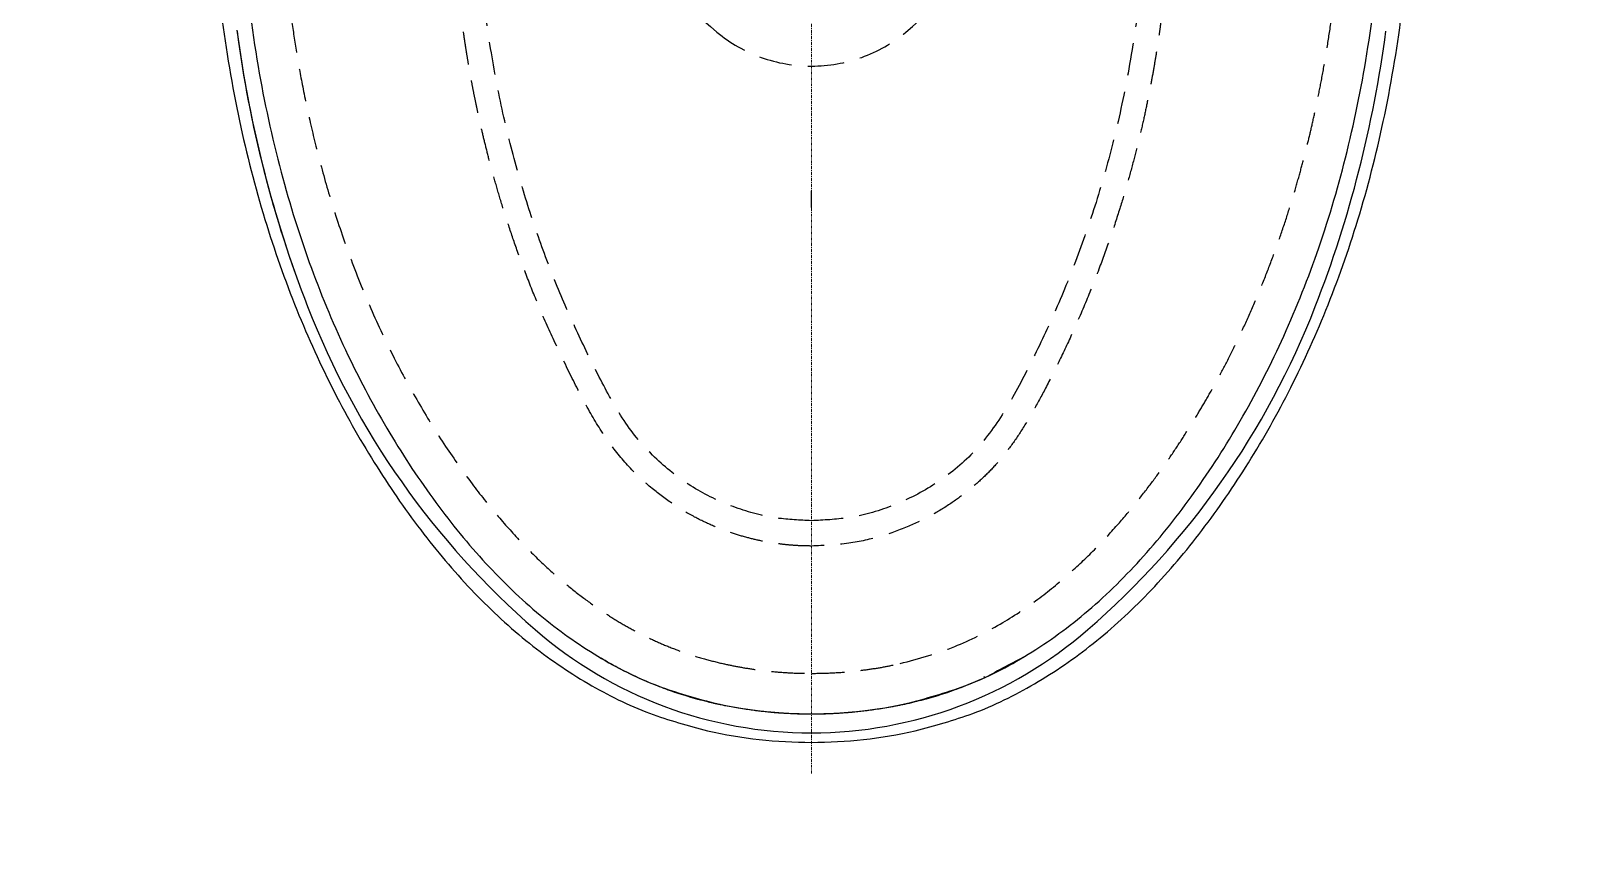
# Model space of a CAD drawing. Header units: inches. Extents: x 1721084 to 1854744, y 225101 to 488646.
# Drawn here: x 1743113.4 to 1743584.7, y 365756.4 to 366008.8 of the extents above; entities that cross this region are included whole.
import ezdxf
from ezdxf.xclip import XClip

# ---------------------------------------------------------------- set-up
doc = ezdxf.new("R2010")
doc.units = ezdxf.units.IN
doc.header["$MEASUREMENT"] = 0
doc.header["$XCLIPFRAME"] = 0
doc.set_wipeout_variables(frame=1)
doc.linetypes.add('X-PL-GF$0$X-WC-GF$0$CENTER', pattern=[6, 3, -1, 1, -1])
doc.linetypes.add('X-PL-GF$0$X-WC-GF$0$HIDDEN', pattern=[0.375, 0.25, -0.125])
for name, color, linetype in [('X-PL-GF$0$X-PL-GF$0$A-XREF', 250, 'Continuous'), ('X-PL-GF$0$X-WC-GF$0$A-FLOR-PATT', 250, 'Continuous'), ('X-PL-GF$0$X-WC-GF$0$A-FURN-EQPM', 49, 'Continuous')]:
    doc.layers.add(name, color=color, linetype=linetype)

# ---------------------------------------------------------------- blocks, each defined once
blk = doc.blocks.new('X-PL-GF$0$X-WC-GF$0$ban cau 2 khoi')
at = {"linetype": 'Continuous', "ltscale": 5}
blk.add_wipeout([(2.9992518380894353, 208.4999999999999), (3.14203960990244, 210.76273538830355), (3.497389817418366, 212.70533302003412), (4.434185707644588, 215.54262622137503), (5.813527666809364, 218.16404580876042), (7.553214844034699, 220.4667910968019), (9.79116355953829, 222.58469939829047), (13.84187818115089, 225.01581067749783), (13.84187818115089, 225.01581067749783), (16.53781756181337, 225.93833719706345), (20.99925183808773, 226.5), (33.88206211157683, 226.5), (114.38835440015646, 226.5), (119.96380086712946, 225.81399553405743), (123.9255088409368, 224.42946929983555), (128.75635912174414, 221.4599677149066), (131.38213410218307, 218.9987564481488), (134.71147196984117, 214.26897823606487), (137.46315727315863, 205.7026819417224), (147.81966964504815, 151.63912897354157), (177.63714855901256, 156.7496995201327), (200.48050710482724, 160.48578986918062), (239.9658272055085, 166.57878884024285), (273.1006283108882, 171.33654543676096), (279.94838644854536, 174.3127323501932), (287.4455098124781, 176.58547426072073), (305.74945215713564, 179.8530783728604), (321.6702323127626, 182.03991503728378), (339.97072670337684, 183.38269957479451), (353.3049951132126, 183.80273514101123), (395.99731774516783, 183.98042503743056), (424.20015872287263, 183.16079354550584), (441.1118861015808, 182.23280655343058), (457.33928365716, 180.86313992015073), (485.82073380961276, 177.1252866453293), (503.0789399396938, 173.9022372182401), (519.2303902610408, 170.1258938111115), (538.6181499782582, 164.53001044973803), (556.756405975553, 158.13987717229872), (569.5631995186938, 152.87974372106157), (583.7313274624967, 146.2576605987423), (602.9066692817323, 135.78065741980913), (618.5053303142527, 125.79153427551842), (627.455135086702, 119.34576068771742), (641.3809739059618, 107.98190645717648), (654.2998966047535, 95.43566221559342), (667.4299007085442, 79.50234578025197), (673.488590197984, 70.39965574182918), (677.3280689089107, 63.76068974071825), (682.3072834291107, 53.48190000787872), (685.9370482555094, 43.60565437707612), (689.3865653213318, 31.529248132923158), (691.5959758826853, 19.206542249545237), (692.575654330145, 9.41048556625708), (692.8838093054633, 0), (692.852027838991, -3.0254555208357488), (692.7299353802496, -6.654013212206337), (692.3725145725816, -12.12063147241497), (691.7401626079627, -18.10674052451941), (690.8968851560116, -23.830714010608062), (688.9778433309464, -33.04130284269161), (686.7162891399587, -41.067235153985166), (684.2573439176169, -48.54649954174067), (678.7972732089622, -60.9767560048532), (671.7923533639422, -73.0999037722953), (662.2076330474631, -86.35458591321418), (649.6651178397333, -100.21725160248468), (639.7952279004571, -109.3762330214401), (627.7912671638496, -119.09451095878808), (619.1708423569572, -125.33556364040214), (605.4520241295763, -134.25077377341898), (585.7970214512674, -145.21826327862897), (566.4185161209957, -154.23457161431133), (553.1550268748792, -159.50733374277445), (538.1091616180362, -164.69741231816568), (520.2630138352237, -169.86111200017547), (503.8759539053668, -173.73477170761163), (489.72623045454134, -176.46509871557953), (469.944158990411, -179.4335907535816), (456.2568649938182, -180.97264352467056), (438.282746423874, -182.42392276690822), (424.94184129366477, -183.13254668870331), (400.3766738578779, -183.96416660818073), (371.9262443090676, -184.01562930323882), (322.96729614880434, -182.17148598855255), (300.8195378530429, -179.0235577380974), (290.5341236659212, -177.16415022663318), (287.4241818235787, -176.58636192917947), (282.57146426653344, -175.182014516425), (279.51016070959736, -174.1589377188331), (277.1894923611188, -173.25247123883975), (273.0829107278475, -171.3340877764905), (147.81966964504886, -151.63912897353975), (145.16179644076462, -167.25106101342516), (136.82738926339334, -208.54873394089168), (135.78782040586205, -211.9298786865911), (134.41915961356972, -214.8033995993374), (132.41303972490772, -217.78673226961666), (129.91402971038093, -220.4691899088175), (126.1052297762053, -223.29178696889545), (121.46984769530394, -225.38269756476075), (118.70020566274022, -226.09220969027416), (114.38835440015646, -226.5), (20.99925183808773, -226.5), (15.182938247727577, -225.5343915717167), (9.81882513963592, -222.60666717692584), (6.809480115585302, -219.57476313350531), (4.9122845133274495, -216.57523883808432), (3.4375161573292985, -212.44783990039844), (2.9992518380876163, -208.50000000000006), (2.999251838091027, -69.78602281519221), (1.5803449306072253, -66.00868231592727), (0.7580215656760174, -62.855087329342894), (0.2177835924985061, -59.50870622246657), (0.018929557576882416, -56.76129369568116), (0, 55.610338669182966), (0.2597795748670251, 59.8667342408462), (0.7580215656761311, 62.85508732934818), (1.3586609353596373, 65.26742707190897), (2.2399688920436347, 67.93019241714137), (2.999251838091027, 69.78602281519761)], dxfattribs=at)
at = {"linetype": 'X-PL-GF$0$X-WC-GF$0$CENTER', "lineweight": 13, "ltscale": 0.3}
blk.add_line((-14.93260693007141, 0), (702.4366142775998, 0), dxfattribs=at)
at = {"linetype": 'X-PL-GF$0$X-WC-GF$0$CENTER', "ltscale": 5}
blk.add_line((530.3571993511797, -0.0014107346778474), (525.3571993511797, -0.0014107346778474), dxfattribs=at)
at = {"linetype": 'Continuous'}
for centre, radius, start, end in [((429.9958010048012, -182.4981779605241), 359.9964058399299, 68.74572558000918, 82.53544694171613), ((469.8712353273458, -79.98131041487795), 249.997504055499, 40.96448222298612, 68.74572558000918), ((561.9944831461089, 0), 127.9987220764151, 0, 40.96448222298612), ((548.9971993511788, -0.0014107346778474), 135.2048716614, 347.341740342757, 12.65825965456375), ((548.9971993511788, -0.0014107346778474), 143.8866099612, 347.3417403457414, 12.65825965221244), ((561.9944831461089, 0), 127.9987220764151, 319.0355177770139, 0), ((561.9944831461089, 0), 127.9987220764151, 319.0355177770139, 0), ((469.8712353273458, 79.98131041488341), 249.997504055499, 291.2542744199907, 319.0355177770139), ((469.8712353273458, 79.98131041488341), 249.997504055499, 291.2542744199907, 319.0355177770139), ((429.9958010048012, 182.4981779605259), 359.9964058399305, 277.4241501608592, 291.2542744199907), ((429.9958010048012, 182.4981779605259), 359.9964058399299, 277.4645530582839, 291.2542744199907)]:
    blk.add_arc(centre, radius, start, end, dxfattribs=at)
at = {"linetype": 'X-PL-GF$0$X-WC-GF$0$HIDDEN', "ltscale": 40}
for centre, radius, start, end in [((400.0666093229481, -35.07202573054383), 99.99900162220007, 39.61900706535971, 87.18549116946245), ((442.4327822631677, 0), 44.99955072998996, 0, 39.61900706535971), ((442.4327822631677, 0), 44.99955072998996, 320.3809929346403, 0), ((400.0666093229481, 35.07202573054565), 99.99900162220007, 272.8145088305376, 320.3809929346403)]:
    blk.add_arc(centre, radius, start, end, dxfattribs=at)
at = {"linetype": 'Continuous'}
for points in [[(689.3864905032788, 31.52923132172146), (684.0916107553785, 48.99955998752193), (675.1073117179785, 67.69923855612069), (662.8755637850772, 85.5175325265209), (647.642094747278, 102.1942803811216), (629.706337883279, 117.6281094408205), (609.3384331674787, 131.8346507131209), (586.653438990077, 144.7786185886215), (561.6057433069782, 156.2248780042209), (534.1465505769773, 165.9288669431207), (504.2298389798778, 173.6583922736208), (471.7533028487777, 179.1986388706209), (436.6430730062783, 182.5232319636216), (400.3778996922774, 183.9600314717208)], [(680.880144395278, 29.78420575842211), (675.3021731417792, 47.64720637842038), (665.4206776058782, 66.97868508012105), (651.9075989104786, 85.11572101662205), (635.2036616038788, 101.8360307102211), (615.7373737590788, 117.1328411432205), (593.7904697132778, 131.0510580168211), (569.4276105918777, 143.4399757362206), (542.6338936180781, 154.0506513620221), (513.3947240757769, 162.6459648463205), (481.6885616301769, 169.003503225822), (447.4483119165778, 173.028430607721), (410.5954235341777, 175.0245453968218), (370.1720194167791, 175.4337704605204)], [(666.7179762744781, 64.97718388652174), (673.2469548671779, 52.6460674582213)], [(673.2480767244778, 52.64406981982212), (672.8586790781774, 52.42643551422043)], [(673.246958008378, 52.64606878012093), (675.7596269689783, 46.75479667812214), (677.8015970375783, 41.17182169742046), (679.5423725887777, 35.53848669042053), (681.0355774914788, 29.64260210072098)], [(680.9156564551777, 29.62672980632124), (680.880144395278, 29.78420575842211)], [(681.0355775610788, 29.64260211302099), (681.1922921575788, 28.9391940416208)], [(681.1922921575788, 28.9391940416208), (681.3453437700773, 28.23454536542158)], [(681.3453437720782, 28.23454536582176), (681.5929641434777, 27.05362498292198), (681.8268436314793, 25.8867677945218), (682.0473912804771, 24.73414884542217)], [(682.0473913209788, 24.73414885302191), (682.4859917785777, 22.25909685252191), (682.8460451932788, 19.99309050232113), (683.1423240073782, 17.90997241882178), (683.391456482077, 15.9455542534215), (683.5996836890772, 14.09253665932192), (683.7715208897789, 12.35394667312175), (683.9109262113781, 10.73743650092183), (684.0207322035785, 9.267037785321008), (684.1052617390777, 7.951676452021272), (684.1705696825775, 6.762268720221982), (684.2206391862783, 5.684079170821859), (684.2582944102796, 4.713023304821036), (684.2862693911775, 3.834734343821764), (684.3064101637792, 3.048048042821391), (684.3205593662788, 2.339931722721303), (684.3305329462783, 1.665418096821666), (684.3370864564787, 0.9935762101213184), (684.3403252873795, 0.310416737520427), (684.3401586056788, -0.3655740618778509), (684.3372971349781, -0.951480086077936), (684.3325980215777, -1.474152747978223), (684.3263391570781, -1.9643032947788), (684.3183558329783, -2.450322295278964), (684.3081381038793, -2.957366568778525), (684.2948235386792, -3.509287608278099), (684.2772823074772, -4.124788755578265), (684.2545818466788, -4.805457704078433), (684.225748303077, -5.550880842078186), (684.1892269234778, -6.371084815178619), (684.1432096022781, -7.274116773678543), (684.085874801578, -8.262358851878162), (684.0144013454773, -9.34916613127825), (683.9257509089782, -10.54252580107823), (683.8166151879777, -11.84739197697854), (683.6830225494778, -13.27055402607948), (683.5200648635782, -14.82168019267919), (683.3216553538787, -16.51319280837924), (683.0804311188784, -18.35874083417911), (682.7874116011772, -20.37373008947907), (682.4318120089773, -22.57432017497922), (682.0010513776798, -24.97557536607928), (681.4805877280778, -27.59120543107929)], [(681.2391568280782, -27.42532573167955), (681.4805877329782, -27.59120541117955)], [(681.4805877076795, -27.5912054267792), (681.2597992376795, -28.62562866487861)], [(370.1719521462783, -175.432002889378), (413.5817453300787, -174.93763713308), (452.2397951070778, -172.6169916622784), (487.5019688691792, -168.04815098588), (519.6474527749778, -161.0443717109792), (548.8448803789777, -151.8448618378788), (575.2308843698775, -140.7483955879779), (598.9193766214773, -128.0601953079786), (620.0235067060783, -114.047930710778), (638.5290345222784, -98.83863782667869), (654.2074256678787, -82.41688169227925), (666.7301172517782, -64.84299242297857), (675.8093498850793, -46.36910687947966), (680.8827309251792, -29.7756576826796)], [(400.3766738578779, -183.9641666081807), (436.5001449386782, -182.5351375070786), (471.6112661508778, -179.2185892717789), (504.0887392056792, -173.6895065461794), (534.0105208501772, -165.9751276205788), (561.4733372123774, -156.2809163216807), (586.5262917845793, -144.8458463532806), (609.2189588419787, -131.9145213990796), (629.5942099826788, -117.7171579798796), (647.5400243885778, -102.2968395254793), (662.7872241779787, -85.6323730526783), (675.0357843498787, -67.82487474387926), (684.0403469982775, -49.13501297747825), (689.386474673178, -31.53204924197963)], [(680.5979950367782, -31.50575203147856), (678.9986943184776, -37.40524812257901), (677.2215638134785, -42.84411841827932), (675.2404076926795, -48.04045264217893), (672.9600387737772, -53.25925512907815), (670.2002551185797, -58.81133752187816)], [(680.3856502500782, -31.36035114267907), (680.5979951049776, -31.5057520167793)], [(680.8188370455791, -30.58031418247811), (680.5979950969778, -31.50575204417874)], [(681.0338389811786, -29.64539608987798), (680.8188370455791, -30.58031418247811)], [(680.8827309251792, -29.7756576826796), (680.9156669822787, -29.629553651479)], [(681.2597992376795, -28.62562866487861), (681.0338389811786, -29.64539608987798)], [(670.2002534842795, -58.81133672537908), (667.3558850648787, -63.89874069567849)]]:
    blk.add_spline(points, degree=3, dxfattribs=at)
at = {"linetype": 'X-PL-GF$0$X-WC-GF$0$HIDDEN', "ltscale": 40}
for points in [[(668.9556309902782, 26.92668346352184), (663.7653337815791, 43.50137298412119), (656.9352109676782, 57.34729082762169), (649.4077041268793, 68.71851027972116), (641.7672804047779, 78.10819392242047), (634.3495400229785, 85.92249828062084), (627.3406951116776, 92.46697275492079), (620.8876480809777, 97.93976466142159), (614.9993240764779, 102.5580124345215), (609.5002461912773, 106.5952821566206), (604.1724272262782, 110.2817479516216), (598.8854006191796, 113.7422802259207), (593.7370686069771, 116.9390416643218), (588.7748307021793, 119.8698671828205), (583.4806207358779, 122.8419590750218), (577.5457860810783, 125.9928268183212), (570.887501398878, 129.3122221982212), (563.5718962065786, 132.7112136963205), (556.0590300198782, 135.9472775024205), (548.5227889289781, 138.9492324664206), (541.0269917385776, 141.7058923875211), (533.6186970780782, 144.2171026334217), (526.6220586735781, 146.4032422826221), (520.4526155934781, 148.1879526594221), (514.9191532302793, 149.679208810021), (509.6695980413787, 151.001553247821), (504.3554584219783, 152.2513529336211), (498.6552338663787, 153.4956426295211), (492.2490891496781, 154.7787403775219), (484.8650254336789, 156.1098803175209), (476.7258734493772, 157.3982723303215), (467.7499209562775, 158.6132747306219), (457.5973784309788, 159.7509953458211), (446.6795556675788, 160.7223574572216), (436.1947616225769, 161.4377584401209), (426.3218249438796, 161.9402984296212), (416.6918024133773, 162.2900170300217), (406.8672251526786, 162.5221792761204), (394.451665870778, 162.6427321292212), (386.1212152721782, 162.669039538121), (378.6829969050777, 162.6261137794208), (371.6628493594782, 162.5245979240208), (364.5684303381786, 162.3586790404206), (356.8799811520785, 162.1095718997221), (348.6045092503774, 161.7636785475206), (340.3600222265776, 161.3322091086211), (331.8914171892793, 160.7742499435208), (323.6568251439785, 160.1107066499207)], [(305.7315577080772, -0.0006524766795337), (305.8159818311797, 4.366850803120541), (306.0414919624782, 8.352443149620736), (306.370233029078, 11.98829809252129), (306.7754390020781, 15.310378563021), (307.2313957928782, 18.32823686112169), (307.7061996897792, 21.02597322482143), (308.203271730079, 23.51737305242204), (308.7579050673777, 25.99600933782131), (309.4142589668774, 28.63123542232097), (310.2253342759795, 31.57151608132153), (311.2404938818781, 34.88363950342137), (312.4757513065779, 38.48889931112171), (313.9563582327792, 42.34838683972157), (315.7366959761783, 46.49398085642133), (317.8738397975794, 50.94782114962072), (320.4334708645783, 55.72454026012201), (323.5153080942782, 60.84394578792124), (327.3041082399795, 66.33678330542172), (332.0293183620778, 72.18571595852154), (337.6294141105791, 78.080693225922), (343.3787436924796, 83.29846790512055), (348.6893833461782, 87.49636925992127), (353.7093313256773, 90.96792408372127), (358.9187661570794, 94.08354202382179), (365.0101456797784, 97.19853745162071), (371.8145313547793, 100.1345528497204), (378.196282298879, 102.4019843632213), (384.0384512043783, 104.0584246184207), (389.5767117015785, 105.2916731519217), (395.1645862203786, 106.2809472443205), (400.6785960956785, 107.0704617955216), (405.6217993109784, 107.6480560020209), (409.9738002329795, 108.0651994362215), (413.8806942173795, 108.3706644666217), (417.4461178970777, 108.5922816121219), (420.6732304919786, 108.743115261921), (423.5522366987788, 108.8368072735211), (426.332599803978, 108.8937614444221), (429.2255633495768, 108.9232514596206), (432.3909551635769, 108.9247581192212), (435.973173432878, 108.8891586457211), (439.9736760720769, 108.8025619851214), (444.286586302478, 108.6542845932217), (448.749106085379, 108.4416926163212), (453.0515494878781, 108.1799120772211), (456.9079825999778, 107.8975595359206), (460.310609011578, 107.6112222567208), (463.3589875286779, 107.3245279975217), (466.2420479499778, 107.0261503194215), (469.1713145110769, 106.6966924345215), (472.3284983350787, 106.3120108095208), (475.7974163943782, 105.8522959185211), (479.5697619917773, 105.3123575812205), (483.6451841336783, 104.6816609155212), (488.0545908183774, 103.942997913422), (492.8201955534786, 103.0786894339217), (497.9541771535787, 102.0697347651221), (503.4763111643788, 100.8920739100213), (509.4408227559778, 99.50952134572071), (515.9103616743776, 97.87870680282141), (522.9599541271782, 95.94525546392106), (530.7294818085791, 93.62195241402151), (539.232700893477, 90.83778666992113), (548.5045259946781, 87.50972728112171), (558.6641958078781, 83.4986620694217), (568.9142147467793, 79.04959473372038), (577.8794995999779, 74.81230785812113), (585.7142315296787, 70.85045783222084), (592.6237540179791, 67.08203191992106), (598.7283815923782, 63.38329596122093), (604.0744674161797, 59.64296541952172), (608.6024875097792, 55.89951439702054), (612.5373857635786, 52.04194388892211), (616.2470143314783, 47.78323159272075), (620.0208722733787, 42.72512612092214), (623.7489955359778, 36.69865151522207), (627.2239571353782, 29.56347088162147), (630.2192372856771, 21.18677091732207), (632.3847545688786, 11.37299123882076), (633.2360120266785, 0.0007523721214966)], [(313.2505757260787, -0.0014141861793178), (314.672682834178, 16.92744210922137), (319.2356005182773, 34.41876809812129), (326.4294128500787, 50.17728949052071), (335.8956109887786, 64.19536647442146), (347.6740023125785, 76.25321388082193), (361.591331825377, 86.3035903589207), (378.0709899853791, 93.99822087602115), (396.969276499578, 98.76578655602137), (417.8828450225774, 101.0451136986212), (440.6104832769778, 101.3164825828207), (464.7578829722768, 99.7185116713208), (488.2749492396796, 96.37453182492209), (509.5195536886786, 91.84471325102095), (528.8161633263771, 86.41682096542172), (546.7581970457795, 80.18773771182168), (563.4915033682773, 73.28794357682091), (579.0239760008773, 65.88153310222151), (593.3541559315781, 57.92871879782069), (605.5360721154793, 48.40361934232169), (614.7611489704796, 36.87097757712218), (621.1057205063771, 24.23139284412173), (624.6418013055772, 11.1068048458219), (625.5412704622795, -0.0014503098791465)], [(671.9355482216778, -0.0013234153793746), (671.7694465981784, 6.393159811421354), (671.3263061080778, 12.23379010162171), (670.6759456775779, 17.56776881212136), (669.8726631053796, 22.44550048762176), (668.9556343267797, 26.92668433532162)], [(633.2361018401789, 0.0007524133216066), (633.1669790139783, -3.264742724179087), (632.9344894526783, -6.779584196177892), (632.4921959900782, -10.60604746077842), (631.7782622350787, -14.78496596357945), (630.7171760233796, -19.34880074777902), (629.2188738203783, -24.31851436617944), (627.1706926906772, -29.69844668817859), (624.4242022711787, -35.47325766577889), (620.7896032057779, -41.59457845187897), (616.0777744371771, -47.97715677437917), (610.0446427652785, -54.53653232567922), (602.3438459062781, -61.01688299657872), (592.9808517932778, -66.99872262647841), (582.2955016217783, -72.62928241077863), (570.8805501408788, -78.13929646767794), (560.1997133951771, -82.86223483397951), (550.7249662423783, -86.6660972642785), (542.1850331331771, -89.80243727907873), (534.4337157171794, -92.42824535547881), (527.4011300894779, -94.62949261047834), (521.0384580040773, -96.47444366067793), (515.2860928131777, -98.02573494647915), (510.0820644622781, -99.33626084207935), (505.3647895459779, -100.4486937382789), (501.0771704517791, -101.3981370949786), (497.1674490789772, -102.2134085536781), (493.5831490816782, -102.9191347404794), (490.2709362488784, -103.5362221935793), (487.1893856123788, -104.0803137900784), (484.3430037786783, -104.5572285443795), (481.7524129619778, -104.9698205276781), (479.4323672627778, -105.3219619695792), (477.3604397464787, -105.622723465678), (475.4851046404783, -105.8839663059789), (473.7539792462776, -106.1159935259784), (472.1119481958776, -106.3278286382792), (470.4993711241786, -106.5275753144778), (468.8318127992787, -106.725419336979), (467.0159950207779, -106.9312607414795), (464.9887168697786, -107.149267082279), (462.7290913718788, -107.3771278406784), (460.2163534933788, -107.6116487452782), (457.4406210087782, -107.848235318479), (454.4005038317774, -108.0806302729779), (451.0883013855782, -108.3019621829789), (447.4974478125787, -108.5045597774788), (443.603087526877, -108.6804905685785), (439.3421093785781, -108.8203191564789), (434.6511467802774, -108.9097720343779), (429.4890516860796, -108.9306125937782), (423.7985341570784, -108.850242453178), (417.6023922286786, -108.6141832556786), (410.6672068691787, -108.1433141674788), (403.4109191372772, -107.4243636212795), (396.1456811878779, -106.4612243211795), (388.9691999601782, -105.1974654023779), (382.0576594899794, -103.5901165674786), (375.3831683108783, -101.5660903421794), (369.0504193344787, -99.11499139127955), (363.1128884231785, -96.34538426517791), (357.5664344896795, -93.33814867017826), (352.0429173191789, -89.8810251711784), (346.097748949278, -85.54653367747959), (339.8192311477796, -80.18705907347794), (333.5547216338782, -73.84994157557958), (328.1540142447775, -67.35173326827862), (323.8514469656783, -61.24619400957818), (320.4152729422785, -55.60468967137786), (317.6137606886787, -50.38173023487797), (315.3255006287782, -45.53371854877878), (313.486448696478, -41.09915251637904), (312.0064767277781, -37.0925169796792), (310.7998673720794, -33.44426601367923), (309.8294773091784, -30.14706176267828), (309.0522914193789, -27.18927117417843), (308.4075350105777, -24.44746945397856), (307.8431878037772, -21.74733296737941), (307.3234895430796, -18.90592182927867), (306.8352960260781, -15.76158448667956), (306.4034301310785, -12.31560847687797), (306.0561491588778, -8.57894069807844), (305.8201300396795, -4.49738285787862), (305.7315534584777, -0.0006524761793116)], [(625.5411873850787, -0.0014502642789012), (624.7464435879772, -10.41635849977865), (621.5488405397772, -23.01848499097832), (615.8238685226787, -35.17542626617796), (607.4713482270781, -46.33284719657787), (596.6466478043785, -55.85750578027909), (583.6522796166792, -63.52552776037919), (569.4677370113786, -70.5378991876787), (554.3865811644791, -77.18465555507828), (538.2747616874785, -83.27812768577859), (521.1193595030782, -88.73362205137892), (502.8919824290786, -93.4126547916785), (483.4117782487774, -97.2069739523795), (462.3869985646778, -99.95599694957858), (439.867776503379, -101.3372452799794), (417.1857116334795, -101.0090021738779), (395.9184697571782, -98.5953583417795), (377.0768962130787, -93.70921513197935), (361.2635871637794, -86.11153446517893), (347.7766600344785, -76.37854947947926), (336.0857839623786, -64.36357287157807), (326.292087696178, -49.90742932167814), (318.9159580224787, -33.4800068220793), (314.4954349011787, -15.86862267537799), (313.2498726026788, -0.0014129014780337)], [(668.9549992677782, -26.93029595067855), (669.8689712652777, -22.46706828607785), (670.6721127942783, -17.59659488867874), (671.3237602314782, -12.2617192093785), (671.7684967103777, -6.413732628478101), (671.935548078578, -0.0013234153793746)], [(323.6828176011786, -160.1351034701802), (325.3910525588781, -160.2952454414808), (327.2817037808782, -160.4518501035782), (329.3789020205786, -160.6022629519793), (331.7138935574785, -160.7595702637791), (334.3373440235773, -160.9524844040788), (337.2403619287779, -161.1471498130795), (340.4206402903783, -161.3428868433802), (343.8889118653788, -161.5376807368793), (347.6645382500792, -161.7286837310785), (351.7699792845779, -161.9139914245788), (356.2206973597786, -162.0910874070796), (361.1312845271787, -162.2599476747782), (366.5934213964794, -162.416144827579), (372.5938082137782, -162.5452518291786), (379.2146151190792, -162.6350314947794), (386.6379625292793, -162.67660757068), (398.0264481450795, -162.6498299798804), (407.3777013791787, -162.5245972927805), (417.6103144119768, -162.2670790405791), (428.6704632724794, -161.8356221408794), (440.4570149903775, -161.1731067012806), (452.3927552517781, -160.2489368995793), (463.2714170182771, -159.1481246701805), (472.9584121836778, -157.9352742881783), (482.5420177376781, -156.4998123066798), (492.9682965805787, -154.6477250848802), (504.5978432625779, -152.2025333149795), (517.2235593098776, -149.0727643524806), (531.0780703966774, -145.0314318203782), (546.1924711511783, -139.8312597033782), (562.0169518265793, -133.4021645268785), (577.1420712599793, -126.1989609542779), (590.3755242374791, -118.9400593594782), (602.9516694866778, -111.0960849904786), (614.3375262195786, -103.0504338346782), (623.7815707242771, -95.53579316507783), (631.8381731560783, -88.34201766917795), (638.6558588697771, -81.5096499542778), (644.3432658837772, -75.11634688187951), (649.0670508546791, -69.16643460587875), (653.0202628865773, -63.58868386567882), (656.3334225012786, -58.3492251302796), (659.0406998556791, -53.55292075297803), (661.3886286200795, -48.88425665227805), (663.5689306822787, -43.96253477967912), (665.6662451783777, -38.45282406637853), (667.5369971573782, -32.52637401817811), (668.9549993290784, -26.93029596657834)]]:
    blk.add_spline(points, degree=3, dxfattribs=at)
blk = doc.blocks.new('X-PL-GF$0$X-WC-GF')
at = {"layer": 'X-PL-GF$0$X-WC-GF$0$A-FLOR-PATT'}
h = blk.add_hatch(dxfattribs=at)
h.set_pattern_fill('ANSI31', color=250, scale=250)
h.set_pattern_definition([(45, (0, 0), (-22.09708691207961, 22.09708691207961), [])])
h.paths.add_polyline_path([(14625.00000000015, 2485.000000000011), (14625.00000000015, 2415.000000000026), (15415.0000000002, 2415.000000000026), (15415.0000000002, 1184.965802980234), (14815.00000000021, 1184.965802980234), (14815.00000000028, -714.9999999999022), (14885.00000000021, -714.9999999998978), (14885.00000000021, 1114.965802980234), (15485.00000000021, 1114.965802980234), (15485.00000000021, 2415.000000000011), (15675.00000000016, 2415.000000000011), (15675.00000000016, 2485.000000000011)])
h.paths.add_polyline_path([(14815, -714.9999999998681), (14515.00000001074, -714.9999999998689), (14515.00000001074, -984.9999999998956), (14815, -984.9999999998947)])
h.paths.add_polyline_path([(15485.00000000006, -814.9999999998676), (15485.00000000006, -984.9999999998944), (15784.99999998932, -984.9999999998956), (15784.99999998932, -814.9999999998684)])
h.paths.add_polyline_path([(20085.00000000016, 374.6332916433321), (19915.00000000014, 374.6332916433321), (19915.00000000016, 1.814442e-10, -0.4142135623731133), (19100.00000000016, -814.9999999998684), (16714.99999998932, -814.9999999998676), (16714.99999998931, -984.9999999998676), (19100.00000000016, -984.999999999868, 0.4142135623730951), (20085.00000000016, 1.318767e-10)])
h.paths.add_polyline_path([(20515.00000000014, 685.0000000000258), (20684.99999918885, 685.0000000000258), (20684.99999918886, 2384.999999989195), (20585.00000000014, 2384.999999989195), (20515.00000000014, 2384.999999989197)])
h.paths.add_polyline_path([(20685.00000000014, 3915.000000000026), (20515.00000000015, 3915.000000000026), (20515.00000000014, 3315.00000000002), (20685.00000000013, 3315.00000000002)])
h.paths.add_polyline_path([(17715.00000178718, 2015.000000000025), (17715.00000178719, 615.0000000000252), (19915.00000000013, 615.0000000000252), (19915.00000000013, 685.0000000000252), (17785.00000178718, 685.0000000000258), (17785.00000178716, 2085.000000000025), (16785.00000000013, 2085.000000000025), (16785.00000000016, 2885.000000000011), (16715.00000000016, 2885.000000000011), (16715.00000000016, 2485.000000000011), (16615.00000000016, 2485.000000000011), (16615.00000000016, 2415.000000000011), (16715.00000000015, 2415.000000000011), (16715.0000000001, 615.0000000000227), (16785.00000000016, 615.0000000000133), (16785.00000000015, 2015.000000000025)])
at = {"layer": 'X-PL-GF$0$X-WC-GF$0$A-FURN-EQPM', "rotation": 270}
blk.add_blockref('X-PL-GF$0$X-WC-GF$0$ban cau 2 khoi', (17250.00000312063, 1974.999251838115), dxfattribs=at)
blk = doc.blocks.new('X-PL-GF')
at = {"layer": 'X-PL-GF$0$X-PL-GF$0$A-XREF'}
blk.add_blockref('X-PL-GF$0$X-WC-GF', (0, 0), dxfattribs=at)

msp = doc.modelspace()

# ---------------------------------------------------------------- block references
ref = msp.add_blockref('X-PL-GF', (1726100.38168202, 364510.5894645699))
XClip(ref).set_block_clipping_path([(-4378.678544013994, -12850.407672127025), (34696.321455986006, 17749.592327873004)])

doc.saveas('drawing.dxf')
